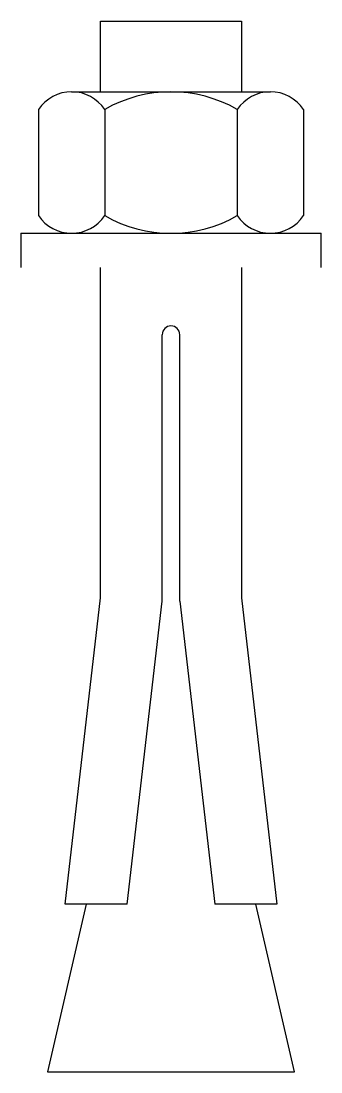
# Model space of a CAD drawing. Extents: x -0.53 to 0.53, y -2.84 to 0.87.
import ezdxf

# ---------------------------------------------------------------- set-up
doc = ezdxf.new("R2010")
doc.units = 0
doc.header["$MEASUREMENT"] = 0
doc.layers.get('0').update_dxf_attribs({"linetype": 'CONTINUOUS'})

msp = doc.modelspace()

# ---------------------------------------------------------------- linework, layer by layer
for p, q in [((-0.25, 0.621), (-0.25, 0.871)), ((-0.25, 0.871), (0.25, 0.871)), ((0.25, 0.871), (0.25, 0.621)), ((-0.3518, 0.621), (0.3518, 0.621)), ((-0.531, 0.121), (0.531, 0.121)), ((-0.531, 0.121), (-0.531, 0)), ((0.531, 0), (0.531, 0.121)), ((-0.0313, -1.1792), (-0.0313, -0.2374)), ((0.0312, -1.1792), (0.0312, -0.2374))]:
    msp.add_line(p, q)
at = {"color": 0, "linetype": 'ByBlock', "lineweight": -2}
for p, q in [((-0.4691, 0.5585), (-0.4691, 0.1835)), ((-0.2345, 0.5585), (-0.2345, 0.1835)), ((0.2345, 0.5585), (0.2345, 0.1835)), ((0.4691, 0.5585), (0.4691, 0.1835)), ((-0.25, -1.1667), (-0.25, 0)), ((0.25, 0), (0.25, -1.1667)), ((-0.375, -2.25), (-0.25, -1.1667)), ((-0.1548, -2.25), (-0.0313, -1.1792)), ((0.0312, -1.1792), (0.1548, -2.25)), ((0.25, -1.1667), (0.375, -2.25)), ((-0.3008, -2.25), (-0.4375, -2.8424)), ((-0.1548, -2.25), (-0.375, -2.25)), ((0.375, -2.25), (0.1548, -2.25)), ((0.4375, -2.8424), (0.3008, -2.25)), ((-0.4375, -2.8424), (0.4375, -2.8424))]:
    msp.add_line(p, q, dxfattribs=at)
for centre, radius, start, end in [((-0.3518, 0.4797), 0.1413, 33.8901, 146.1099), ((0, 0.1496), 0.4714, 60.1582, 119.8418), ((0.3518, 0.4797), 0.1413, 33.8901, 146.1099), ((-0.3518, 0.2623), 0.1413, 213.8901, 326.1099), ((0, 0.5924), 0.4714, 240.1582, 299.8418), ((0.3518, 0.2623), 0.1413, 213.8901, 326.1099)]:
    msp.add_arc(centre, radius, start, end, dxfattribs=at)
msp.add_arc((0, -0.2374), 0.0312, 0, 180)

doc.saveas('drawing.dxf')
